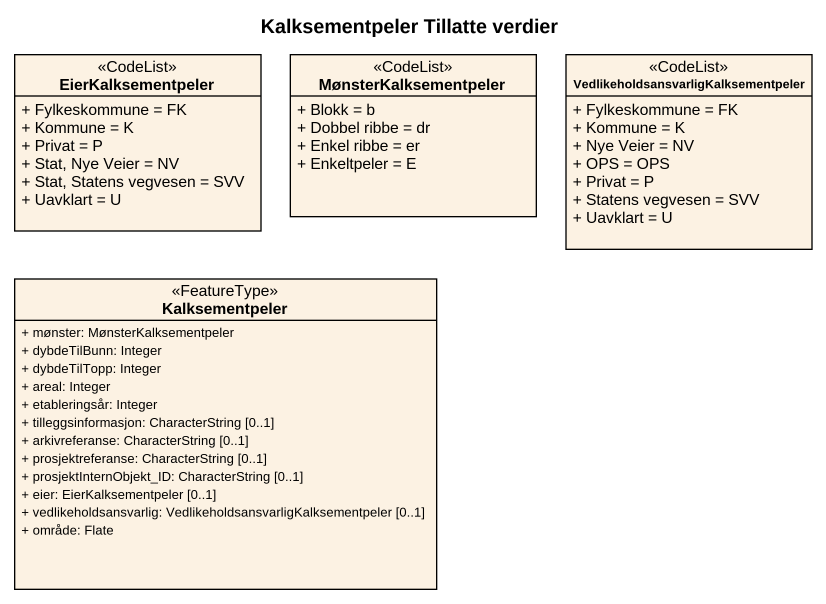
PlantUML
@startuml
title Kalksementpeler Tillatte verdier
hide circle
hide empty members
skinparam classAttributeIconSize 0
class EierKalksementpeler <<CodeList>> {
  + Fylkeskommune = FK
  + Kommune = K
  + Privat = P
  + Stat, Nye Veier = NV
  + Stat, Statens vegvesen = SVV
  + Uavklart = U
}
class MønsterKalksementpeler <<CodeList>> {
  + Blokk = b
  + Dobbel ribbe = dr
  + Enkel ribbe = er
  + Enkeltpeler = E
}
class "VedlikeholdsansvarligKalksementpeler" as VedlikeholdsansvarligKalksem <<CodeList>> {
  + Fylkeskommune = FK
  + Kommune = K
  + Nye Veier = NV
  + OPS = OPS
  + Privat = P
  + Statens vegvesen = SVV
  + Uavklart = U
}
class Kalksementpeler <<FeatureType>> {
  + mønster: MønsterKalksementpeler
  + dybdeTilBunn: Integer
  + dybdeTilTopp: Integer
  + areal: Integer
  + etableringsår: Integer
  + tilleggsinformasjon: CharacterString [0..1]
  + arkivreferanse: CharacterString [0..1]
  + prosjektreferanse: CharacterString [0..1]
  + prosjektInternObjekt_ID: CharacterString [0..1]
  + eier: EierKalksementpeler [0..1]
  + vedlikeholdsansvarlig: VedlikeholdsansvarligKalksementpeler [0..1]
  + område: Flate
}
@enduml
